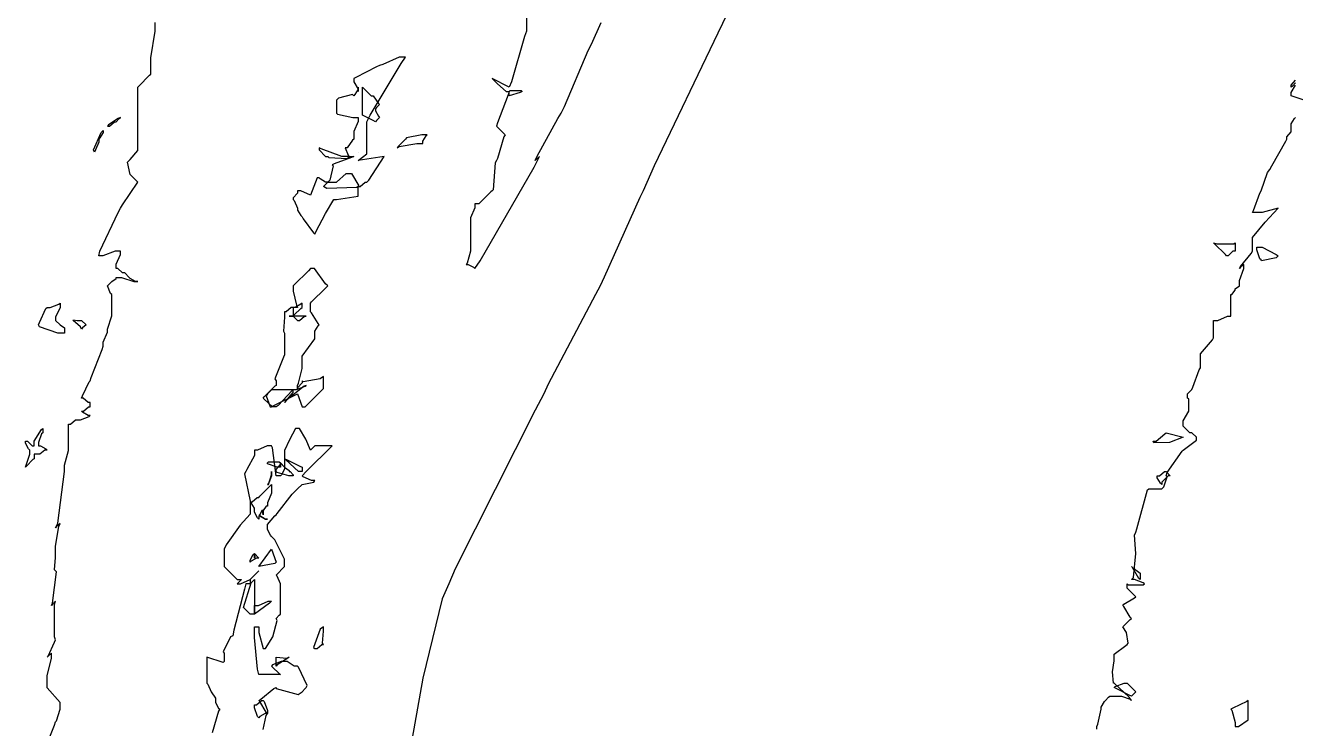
# Model space of a CAD drawing. Extents: x 51 to 306, y 22 to 311.
# Drawn here: x 94.61 to 104.99, y 197.71 to 203.46 of the extents above; entities that cross this region are included whole.
import ezdxf

# ---------------------------------------------------------------- set-up
doc = ezdxf.new("R2010")
doc.units = 0
doc.header["$MEASUREMENT"] = 0

msp = doc.modelspace()

# ---------------------------------------------------------------- linework, layer by layer
at = {"color": 7}
for points in [[(100.824, 204.55), (100.268, 203.394), (99.7479, 202.31), (99.6597, 202.106), (99.6322, 202.053), (99.3415, 201.402), (99.3069, 201.33), (99.271, 201.26), (98.8826, 200.528), (98.848, 200.448), (98.7764, 200.316), (98.1244, 199.02), (98.0722, 198.896), (98.0186, 198.774), (97.8599, 198.125), (97.7717, 197.636)], [(98.7076, 203.517), (98.7076, 203.412), (98.7076, 203.412), (98.6896, 203.368), (98.5834, 202.998), (98.5654, 202.953), (98.5478, 202.963), (98.4416, 203.015), (98.425, 203.024), (98.461, 202.988), (98.4691, 202.98), (98.5407, 202.917), (98.5654, 202.917), (98.5559, 202.891), (98.4691, 202.663), (98.461, 202.635), (98.4691, 202.627), (98.5213, 202.575), (98.5312, 202.565), (98.5213, 202.548), (98.4691, 202.372), (98.461, 202.354), (98.4511, 202.336), (98.4331, 202.116), (98.425, 202.106), (98.4155, 202.098), (98.316, 202.001), (98.2846, 202.001), (98.2846, 201.967), (98.2486, 201.887), (98.2486, 201.859), (98.2486, 201.807), (98.2486, 201.688), (98.2486, 201.648), (98.2486, 201.614), (98.2211, 201.516), (98.2126, 201.506), (98.2306, 201.506), (98.2747, 201.482), (98.2846, 201.472), (98.3287, 201.534), (98.7697, 202.3), (98.8138, 202.388), (98.8138, 202.388), (98.7859, 202.364), (98.7778, 202.354), (98.7944, 202.39), (98.9623, 202.697), (98.9901, 202.741), (99.0163, 202.795), (99.2092, 203.254), (99.2367, 203.306), (99.3151, 203.483)], [(94.791, 197.592), (94.8517, 197.741), (94.8612, 197.768), (94.8697, 197.777), (94.8972, 197.872), (94.8972, 197.872), (94.8972, 197.926), (94.791, 198.046), (94.791, 198.085), (94.791, 198.147), (94.827, 198.286), (94.827, 198.331), (94.827, 198.331), (94.7995, 198.307), (94.791, 198.297), (94.7995, 198.307), (94.8517, 198.421), (94.8612, 198.438), (94.8517, 198.465), (94.8517, 198.728), (94.8612, 198.754), (94.8612, 198.754), (94.8351, 198.73), (94.827, 198.72), (94.8351, 198.738), (94.8697, 198.994), (94.8612, 199.003), (94.8517, 199.012), (94.8612, 199.111), (94.8612, 199.143), (94.8612, 199.205), (94.8877, 199.364), (94.8972, 199.39), (94.8972, 199.39), (94.8697, 199.365), (94.8612, 199.355), (94.8792, 199.391), (94.9332, 199.813), (94.9332, 199.813), (94.9332, 199.867), (94.9674, 199.987), (94.9674, 200.025), (94.9674, 200.069), (94.9674, 200.168), (94.9674, 200.201), (94.984, 200.201), (95.0239, 200.237), (95.0376, 200.237), (95.0641, 200.237), (95.1343, 200.263), (95.1438, 200.272), (95.1258, 200.272), (95.0817, 200.299), (95.0736, 200.308), (95.0902, 200.308), (95.1301, 200.342), (95.1438, 200.342), (95.1438, 200.378), (95.1258, 200.378), (95.086, 200.414), (95.0736, 200.414), (95.0817, 200.431), (95.1343, 200.546), (95.1438, 200.554), (95.1523, 200.582), (95.2405, 200.811), (95.25, 200.837), (95.25, 200.872), (95.286, 200.951), (95.286, 200.977), (95.286, 200.977), (95.3202, 201.085), (95.3202, 201.119), (95.3202, 201.155), (95.3202, 201.234), (95.3202, 201.26), (95.3107, 201.269), (95.286, 201.33), (95.286, 201.33), (95.3202, 201.366), (95.3202, 201.366), (95.3562, 201.392), (95.3562, 201.4), (95.4003, 201.4), (95.4994, 201.366), (95.5326, 201.366), (95.5146, 201.366), (95.4705, 201.392), (95.4624, 201.4), (95.4264, 201.436), (95.4084, 201.436), (95.3685, 201.472), (95.3562, 201.472), (95.3562, 201.508), (95.3904, 201.586), (95.3904, 201.613), (95.3463, 201.613), (95.2472, 201.577), (95.214, 201.577), (95.2225, 201.613), (95.3728, 201.931), (95.3904, 201.965), (95.4084, 201.993), (95.5326, 202.178), (95.5326, 202.178), (95.5326, 202.178), (95.4705, 202.239), (95.4486, 202.341), (95.4624, 202.354), (95.4705, 202.364), (95.5326, 202.435), (95.5326, 202.458), (95.5326, 202.486), (95.5326, 202.546), (95.5326, 202.565), (95.5326, 202.663), (95.5326, 202.882), (95.5326, 202.953), (95.5407, 202.963), (95.6289, 203.051), (95.6388, 203.06), (95.6388, 203.094), (95.6388, 203.192), (95.673, 203.411), (95.673, 203.483)], [(104.987, 202.988), (104.96, 202.963), (104.951, 202.953), (104.951, 202.971), (104.987, 203.011)], [(105.164, 202.811), (104.951, 202.883), (104.951, 202.909), (104.987, 202.969)], [(103.364, 197.709), (103.364, 197.732), (103.372, 197.75), (103.4, 197.872), (103.4, 197.872), (103.4, 197.89), (103.425, 197.936), (103.434, 197.944), (103.434, 197.944), (103.46, 197.97), (103.47, 197.979), (103.487, 197.979), (103.527, 197.979), (103.54, 197.979), (103.566, 197.979), (103.637, 197.954), (103.646, 197.944), (103.628, 197.97), (103.504, 198.085), (103.504, 198.085), (103.5, 198.085), (103.491, 198.179), (103.504, 198.268), (103.504, 198.297), (103.504, 198.323), (103.601, 198.393), (103.61, 198.402), (103.619, 198.411), (103.607, 198.5), (103.576, 198.544), (103.576, 198.544), (103.584, 198.553), (103.637, 198.606), (103.646, 198.614), (103.637, 198.623), (103.584, 198.712), (103.576, 198.72), (103.584, 198.73), (103.671, 198.782), (103.681, 198.79), (103.646, 198.826), (103.61, 198.86), (103.61, 198.896), (103.619, 198.888), (103.743, 198.888), (103.753, 198.896), (103.743, 198.906), (103.67, 198.931), (103.646, 198.931), (103.663, 198.949), (103.681, 199.143), (103.681, 199.143), (103.681, 199.143), (103.671, 199.293), (103.681, 199.319), (103.689, 199.347), (103.777, 199.664), (103.787, 199.672), (103.823, 199.672), (103.823, 199.672), (103.875, 199.672), (103.893, 199.672), (103.91, 199.69), (103.937, 199.77), (103.929, 199.778), (103.929, 199.778), (103.937, 199.806), (104.06, 199.981), (104.069, 199.989), (104.069, 199.989), (104.176, 200.069), (104.176, 200.095), (104.14, 200.131), (104.122, 200.131), (104.069, 200.185), (104.069, 200.201), (104.069, 200.229), (104.114, 200.308), (104.116, 200.408), (104.105, 200.414), (104.105, 200.414), (104.105, 200.44), (104.105, 200.448), (104.105, 200.448), (104.13, 200.475), (104.14, 200.484), (104.148, 200.502), (104.2, 200.644), (104.21, 200.66), (104.21, 200.695), (104.21, 200.731), (104.21, 200.775), (104.307, 200.89), (104.316, 200.907), (104.316, 200.907), (104.316, 201.013), (104.316, 201.047), (104.351, 201.047), (104.43, 201.083), (104.458, 201.083), (104.458, 201.127), (104.458, 201.227), (104.458, 201.26), (104.466, 201.26), (104.492, 201.296), (104.492, 201.296), (104.492, 201.305), (104.528, 201.33), (104.528, 201.33), (104.528, 201.374), (104.563, 201.473), (104.563, 201.506), (104.563, 201.506), (104.537, 201.482), (104.528, 201.472), (104.537, 201.49), (104.625, 201.596), (104.635, 201.613), (104.635, 201.613), (104.635, 201.666), (104.635, 201.683), (104.635, 201.725), (104.739, 201.851), (104.845, 201.965), (104.845, 201.965), (104.845, 201.965), (104.713, 201.929), (104.669, 201.929), (104.635, 201.929), (104.643, 201.947), (104.695, 202.089), (104.705, 202.106), (104.705, 202.106), (104.757, 202.256), (104.775, 202.282), (104.792, 202.31), (104.906, 202.512), (104.915, 202.53), (104.915, 202.548), (104.951, 202.588), (104.951, 202.601), (104.951, 202.601), (104.951, 202.635), (104.951, 202.635), (104.951, 202.653), (104.977, 202.698), (104.987, 202.707)], [(96.5549, 197.706), (96.581, 197.822), (96.5909, 197.838), (96.581, 197.848), (96.5288, 197.936), (96.5207, 197.944), (96.5369, 197.954), (96.6431, 198.041), (96.6611, 198.049), (96.6611, 198.041), (96.8417, 197.992), (96.8735, 198.015), (96.8735, 198.015), (96.8982, 198.041), (96.9077, 198.049), (96.9162, 198.067), (96.8456, 198.217), (96.8375, 198.225), (96.81, 198.225), (96.7507, 198.261), (96.7313, 198.261), (96.7038, 198.261), (96.6336, 198.235), (96.6251, 198.225), (96.6336, 198.217), (96.6872, 198.165), (96.6971, 198.155), (96.6791, 198.155), (96.6378, 198.155), (96.6251, 198.155), (96.6251, 198.155), (96.5715, 198.155), (96.5549, 198.155), (96.5207, 198.155), (96.5108, 198.199), (96.4847, 198.458), (96.4847, 198.544), (96.5207, 198.544), (96.5207, 198.5), (96.5549, 198.367), (96.5549, 198.367), (96.5743, 198.367), (96.635, 198.465), (96.6692, 198.597), (96.6611, 198.614), (96.6611, 198.614), (96.6872, 198.641), (96.6971, 198.65), (96.6971, 198.676), (96.6971, 198.735), (96.6971, 198.754), (96.6971, 198.772), (96.6971, 198.814), (96.6971, 198.826), (96.6971, 198.86), (96.6971, 198.896), (96.6971, 198.896), (96.6692, 198.959), (96.6611, 198.967), (96.6692, 198.976), (96.7218, 199.029), (96.7313, 199.037), (96.7313, 199.099), (96.6516, 199.257), (96.6251, 199.283), (96.6156, 199.293), (96.5909, 199.34), (96.5909, 199.355), (96.5909, 199.382), (96.6516, 199.452), (96.6611, 199.46), (96.6692, 199.47), (96.792, 199.628), (96.8015, 199.636), (96.8375, 199.672), (96.8735, 199.708), (96.8735, 199.708), (96.9698, 199.726), (96.9779, 199.742), (96.9518, 199.742), (96.8816, 199.77), (96.8735, 199.778), (96.9077, 199.814), (97.1201, 200.025), (97.1201, 200.025), (96.9779, 200.025), (96.9437, 199.989), (96.9437, 199.989), (96.9038, 200.077), (96.8541, 200.165), (96.8375, 200.165), (96.8195, 200.165), (96.7701, 200.073), (96.7313, 199.985), (96.7313, 199.955), (96.7313, 199.929), (96.7313, 199.869), (96.7313, 199.849), (96.7313, 199.832), (96.7052, 199.788), (96.6971, 199.778), (96.6611, 199.778), (96.6611, 199.778), (96.6336, 200.008), (96.6251, 200.025), (96.5895, 200.025), (96.5108, 199.989), (96.4847, 199.989), (96.4847, 199.945), (96.4226, 199.831), (96.4145, 199.813), (96.4046, 199.796), (96.4487, 199.572), (96.4487, 199.496), (96.4487, 199.467), (96.369, 199.377), (96.2547, 199.215), (96.2381, 199.179), (96.2381, 199.179), (96.2381, 199.1), (96.2381, 199.073), (96.2381, 199.073), (96.2381, 199.038), (96.3429, 198.931), (96.3785, 198.931), (96.3785, 198.931), (96.3524, 198.906), (96.3443, 198.896), (96.3704, 198.896), (96.4487, 198.931), (96.4487, 198.931), (96.4487, 198.931), (96.4487, 198.896), (96.4487, 198.896), (96.4145, 198.896), (96.4046, 198.852), (96.3165, 198.518), (96.3083, 198.473), (96.2903, 198.465), (96.2283, 198.341), (96.2381, 198.331), (96.2381, 198.315), (96.2381, 198.275), (96.2381, 198.261), (96.2283, 198.253), (96.096, 198.297), (96.096, 198.297), (96.096, 198.121), (96.096, 198.121), (96.096, 198.094), (96.096, 198.085), (96.1044, 198.077), (96.1319, 198.015), (96.1319, 198.015), (96.1319, 198.015), (96.1679, 197.962), (96.1679, 197.944), (96.1679, 197.926), (96.1926, 197.882), (96.2021, 197.872), (96.1926, 197.856), (96.1401, 197.68)]]:
    msp.add_lwpolyline(points, dxfattribs=at)
for points in [[(97.2965, 202.53), (97.2866, 202.522), (97.2414, 202.458), (97.2263, 202.458), (97.2263, 202.458), (97.251, 202.398), (97.2605, 202.388), (97.2965, 202.388), (97.2785, 202.38), (97.1367, 202.328), (97.1201, 202.318), (97.1282, 202.31), (97.1007, 202.195), (97.0841, 202.178), (97.0661, 202.178), (97.022, 202.204), (97.0139, 202.212), (96.9959, 202.212), (96.9437, 202.071), (96.9437, 202.071), (96.9437, 202.071), (96.8636, 202.106), (96.8375, 202.106), (96.8375, 202.089), (96.8015, 202.049), (96.8015, 202.035), (96.81, 202.027), (96.8375, 201.965), (96.8375, 201.965), (96.8375, 201.949), (96.8636, 201.905), (96.8735, 201.895), (96.8816, 201.879), (96.9684, 201.763), (96.9779, 201.753), (96.9864, 201.771), (97.0661, 201.921), (97.1324, 202.035), (97.1543, 202.035), (97.1543, 202.035), (97.3307, 202.063), (97.3307, 202.071), (97.3307, 202.106), (97.3307, 202.106), (97.3307, 202.142), (97.3307, 202.142), (97.3487, 202.142), (97.3889, 202.178), (97.4026, 202.178), (97.4189, 202.195), (97.5431, 202.388), (97.5431, 202.388), (97.3307, 202.354), (97.3307, 202.354), (97.4026, 202.408), (97.4026, 202.424), (97.4026, 202.486), (97.4026, 202.625), (97.4026, 202.671), (97.4288, 202.724), (97.6835, 203.148), (97.7194, 203.2), (97.6658, 203.2), (97.5335, 203.139), (97.5071, 203.13), (97.481, 203.121), (97.313, 203.033), (97.2965, 203.024), (97.2965, 202.998), (97.3307, 202.938), (97.3307, 202.917), (97.3307, 202.917), (97.3307, 202.945), (97.3307, 202.953), (97.3307, 202.937), (97.3046, 202.893), (97.2965, 202.883), (97.2866, 202.893), (97.1723, 202.865), (97.1543, 202.847), (97.1543, 202.821), (97.1543, 202.762), (97.1543, 202.741), (97.1628, 202.733), (97.288, 202.707), (97.3307, 202.707), (97.3307, 202.672), (97.2965, 202.592), (97.2965, 202.565), (97.2965, 202.565), (97.2965, 202.54), (97.2965, 202.53)], [(97.3667, 202.741), (97.3667, 202.741), (97.3667, 202.741), (97.3667, 202.741), (97.3667, 202.741), (97.3667, 202.795), (97.3667, 202.811), (97.3667, 202.811), (97.3667, 202.865), (97.3667, 202.883), (97.3667, 202.901), (97.3667, 202.953), (97.3667, 202.953), (97.3667, 202.953), (97.4273, 202.893), (97.4369, 202.883), (97.4535, 202.883), (97.4975, 202.821), (97.5071, 202.811), (97.5071, 202.811), (97.481, 202.787), (97.4729, 202.777), (97.4729, 202.76), (97.4975, 202.716), (97.5071, 202.707), (97.5071, 202.707), (97.481, 202.68), (97.4729, 202.671), (97.4549, 202.68), (97.3667, 202.726), (97.3667, 202.741)], [(98.6716, 202.917), (98.6536, 202.909), (98.5654, 202.883), (98.5654, 202.883), (98.5654, 202.917), (98.5739, 202.927), (98.6621, 202.927), (98.6716, 202.917)], [(95.286, 202.635), (95.3022, 202.635), (95.3424, 202.671), (95.3562, 202.671), (95.3562, 202.671), (95.3809, 202.698), (95.3904, 202.707), (95.3728, 202.698), (95.2941, 202.645), (95.286, 202.635)], [(95.1798, 202.424), (95.1699, 202.442), (95.232, 202.584), (95.25, 202.601), (95.25, 202.584), (95.2225, 202.54), (95.214, 202.53), (95.214, 202.504), (95.1879, 202.442), (95.1798, 202.424)], [(97.8599, 202.494), (97.8599, 202.512), (97.8863, 202.557), (97.8958, 202.565), (97.8517, 202.565), (97.7276, 202.54), (97.7194, 202.53), (97.7099, 202.522), (97.6574, 202.468), (97.6492, 202.458), (97.6658, 202.468), (97.8105, 202.494), (97.8599, 202.494)], [(97.0139, 202.458), (97.0139, 202.442), (97.0661, 202.388), (97.0841, 202.388), (97.0926, 202.38), (97.2425, 202.372), (97.2605, 202.388), (97.1984, 202.388), (97.0305, 202.45), (97.0139, 202.458)], [(97.3307, 202.424), (97.3307, 202.424), (97.3307, 202.424), (97.3307, 202.424), (97.3307, 202.424), (97.3307, 202.424), (97.3307, 202.424), (97.3307, 202.424), (97.3307, 202.424), (97.3307, 202.424)], [(97.1543, 202.178), (97.1543, 202.178), (97.233, 202.248), (97.2605, 202.248), (97.2771, 202.248), (97.3363, 202.149), (97.3307, 202.142), (97.3212, 202.134), (97.076, 202.125), (97.0499, 202.142), (97.0499, 202.142), (97.0746, 202.169), (97.0841, 202.178), (97.0841, 202.178), (97.1543, 202.178), (97.1543, 202.178)], [(104.492, 201.683), (104.492, 201.648), (104.492, 201.613), (104.474, 201.613), (104.435, 201.577), (104.422, 201.577), (104.413, 201.586), (104.325, 201.675), (104.316, 201.683), (104.342, 201.675), (104.483, 201.675), (104.492, 201.683)], [(104.845, 201.577), (104.827, 201.56), (104.709, 201.534), (104.705, 201.542), (104.695, 201.552), (104.669, 201.625), (104.669, 201.648), (104.713, 201.648), (104.827, 201.586), (104.845, 201.577)], [(96.8735, 200.554), (96.8735, 200.538), (96.8375, 200.498), (96.8375, 200.484), (96.8375, 200.484), (96.8375, 200.51), (96.8375, 200.518), (96.8456, 200.536), (96.8735, 200.656), (96.8735, 200.695), (96.8735, 200.757), (96.9779, 200.897), (96.9779, 200.943), (96.9779, 200.961), (97.0044, 201.005), (97.0139, 201.013), (97.0044, 201.023), (96.9518, 201.111), (96.9437, 201.119), (96.9437, 201.137), (96.9437, 201.177), (96.9437, 201.19), (96.9518, 201.199), (97.0661, 201.313), (97.0841, 201.33), (97.0661, 201.348), (96.974, 201.472), (96.9437, 201.472), (96.9257, 201.454), (96.81, 201.34), (96.8015, 201.33), (96.8015, 201.286), (96.828, 201.172), (96.8375, 201.154), (96.8375, 201.154), (96.8015, 201.154), (96.8015, 201.154), (96.7839, 201.154), (96.7437, 201.119), (96.7313, 201.119), (96.7313, 201.075), (96.7218, 200.961), (96.7313, 200.943), (96.7313, 200.899), (96.7313, 200.799), (96.7313, 200.767), (96.7218, 200.749), (96.6516, 200.572), (96.6611, 200.554), (96.6611, 200.554), (96.6611, 200.528), (96.6611, 200.518), (96.6516, 200.51), (96.599, 200.458), (96.5909, 200.448), (96.581, 200.431), (96.6142, 200.342), (96.6251, 200.342), (96.6431, 200.352), (96.8375, 200.448), (96.8375, 200.448), (96.8735, 200.342), (96.8982, 200.342), (96.974, 200.418), (97.0499, 200.493), (97.0499, 200.518), (97.0499, 200.536), (97.0499, 200.577), (97.0499, 200.59), (97.022, 200.572), (96.8816, 200.546), (96.8735, 200.554)], [(94.791, 201.154), (94.8171, 201.154), (94.8877, 201.181), (94.8972, 201.19), (94.8972, 201.155), (94.8612, 201.075), (94.8612, 201.047), (94.8972, 201.013), (94.8972, 201.013), (94.9332, 200.987), (94.9332, 200.977), (94.9332, 200.977), (94.9332, 200.952), (94.9332, 200.943), (94.8792, 200.943), (94.729, 200.997), (94.7208, 201.013), (94.729, 201.031), (94.7815, 201.145), (94.791, 201.154)], [(96.8015, 201.154), (96.8015, 201.137), (96.8015, 201.097), (96.8015, 201.083), (96.81, 201.093), (96.8636, 201.145), (96.8735, 201.154), (96.8735, 201.154), (96.8735, 201.181), (96.8735, 201.19), (96.8636, 201.181), (96.8167, 201.154), (96.8015, 201.154)], [(95.0034, 201.047), (95.0076, 201.052), (95.0376, 201.049), (95.0376, 201.047), (95.0376, 201.047), (95.0641, 201.047), (95.0736, 201.047), (95.1096, 201.013), (95.1096, 201.013), (95.0817, 200.987), (95.0736, 200.977), (95.0641, 200.995), (95.0034, 201.047), (95.0034, 201.047)], [(96.7673, 201.083), (96.7673, 201.083), (96.8015, 201.083), (96.8015, 201.083), (96.8015, 201.083), (96.7673, 201.083), (96.7673, 201.083)], [(96.8015, 201.083), (96.8375, 201.047), (96.8541, 201.047), (96.8939, 201.083), (96.9077, 201.083), (96.8802, 201.083), (96.8209, 201.083), (96.8015, 201.083)], [(96.8015, 200.484), (96.828, 200.484), (96.8982, 200.51), (96.9077, 200.518), (96.8897, 200.51), (96.7479, 200.396), (96.7313, 200.378), (96.7398, 200.387), (96.8015, 200.46), (96.8015, 200.484)], [(96.6251, 200.484), (96.6692, 200.484), (96.7687, 200.484), (96.8015, 200.484), (96.792, 200.475), (96.6777, 200.352), (96.6611, 200.342), (96.6336, 200.342), (96.5634, 200.405), (96.5549, 200.414), (96.5634, 200.423), (96.6251, 200.484), (96.6251, 200.484)], [(94.6146, 199.849), (94.6146, 199.849), (94.6506, 199.955), (94.6506, 199.989), (94.6408, 199.999), (94.6146, 200.046), (94.6146, 200.061), (94.6312, 200.061), (94.6711, 200.025), (94.6849, 200.025), (94.6849, 200.061), (94.7469, 200.157), (94.7568, 200.165), (94.7568, 200.165), (94.7568, 200.141), (94.7568, 200.131), (94.7469, 200.123), (94.7208, 200.05), (94.7208, 200.025), (94.7374, 200.025), (94.7815, 199.999), (94.791, 199.989), (94.773, 199.989), (94.7332, 199.955), (94.7208, 199.955), (94.7208, 199.955), (94.6849, 199.955), (94.6849, 199.955), (94.6849, 199.919), (94.6753, 199.911), (94.6231, 199.858), (94.6146, 199.849)], [(103.929, 200.131), (104.069, 200.095), (104.069, 200.095), (103.958, 200.051), (103.83, 200.047), (103.823, 200.061), (103.849, 200.061), (103.919, 200.123), (103.929, 200.131)], [(96.5909, 199.885), (96.599, 199.894), (96.6872, 199.894), (96.6971, 199.885), (96.6971, 199.849), (96.6692, 199.849), (96.5909, 199.876), (96.5909, 199.885)], [(96.8015, 199.778), (96.7659, 199.778), (96.6692, 199.805), (96.6611, 199.813), (96.6611, 199.831), (96.6971, 199.872), (96.6971, 199.885), (96.7313, 199.849), (96.7313, 199.849), (96.7673, 199.823), (96.7673, 199.813), (96.7754, 199.813), (96.8015, 199.788), (96.8015, 199.778)], [(96.8735, 199.813), (96.8456, 199.813), (96.7754, 199.876), (96.7673, 199.885), (96.7313, 199.919), (96.7479, 199.911), (96.8555, 199.858), (96.8735, 199.849), (96.8735, 199.849), (96.8735, 199.813), (96.8735, 199.813)], [(96.5909, 199.708), (96.599, 199.708), (96.6251, 199.787), (96.6251, 199.813), (96.6251, 199.813), (96.6251, 199.788), (96.6251, 199.778), (96.6251, 199.778), (96.6033, 199.722), (96.5909, 199.708), (96.5909, 199.708), (96.5909, 199.708), (96.5909, 199.708)], [(103.893, 199.708), (103.884, 199.718), (103.857, 199.763), (103.857, 199.778), (103.875, 199.778), (103.915, 199.813), (103.929, 199.813), (103.963, 199.778), (103.945, 199.778), (103.893, 199.726), (103.893, 199.708)], [(96.5549, 199.496), (96.5454, 199.496), (96.5207, 199.444), (96.5207, 199.426), (96.5108, 199.435), (96.4847, 199.481), (96.4847, 199.496), (96.4847, 199.514), (96.4572, 199.558), (96.4487, 199.566), (96.4667, 199.566), (96.5069, 199.602), (96.5207, 199.602), (96.5288, 199.612), (96.6156, 199.7), (96.6251, 199.708), (96.6251, 199.672), (96.6251, 199.638), (96.5909, 199.559), (96.5909, 199.532), (96.581, 199.532), (96.5549, 199.496), (96.5549, 199.496)], [(96.5909, 199.426), (96.5909, 199.426), (96.5909, 199.426), (96.5909, 199.426), (96.5729, 199.426), (96.5288, 199.452), (96.5207, 199.46), (96.5288, 199.452), (96.5743, 199.426), (96.5909, 199.426)], [(96.5549, 199.496), (96.5549, 199.46), (96.5549, 199.46), (96.551, 199.492), (96.5549, 199.496)], [(96.4847, 199.143), (96.5207, 199.107), (96.5027, 199.107), (96.4572, 199.082), (96.4487, 199.073), (96.4487, 199.091), (96.4752, 199.135), (96.4847, 199.143)], [(96.4847, 199.107), (96.4847, 199.143), (96.4847, 199.143), (96.489, 199.113), (96.4847, 199.107), (96.4847, 199.107), (96.4847, 199.107), (96.4847, 199.107)], [(96.5207, 199.037), (96.6251, 199.179), (96.6611, 199.073), (96.6516, 199.064), (96.5207, 199.037), (96.5207, 199.037)], [(103.717, 198.967), (103.717, 198.931), (103.707, 198.941), (103.655, 199.029), (103.646, 199.037), (103.655, 199.029), (103.717, 198.983), (103.717, 198.967), (103.717, 198.967), (103.717, 198.967), (103.717, 198.967)], [(96.4487, 198.931), (96.5207, 199.003), (96.4487, 198.931)], [(96.4847, 198.931), (96.4847, 198.86), (96.4847, 198.704), (96.4847, 198.65), (96.4847, 198.65), (96.4487, 198.65), (96.4487, 198.65), (96.4145, 198.684), (96.3965, 198.702), (96.4572, 198.905), (96.4847, 198.931), (96.4847, 198.931), (96.4847, 198.931), (96.4847, 198.931)], [(96.6251, 198.754), (96.6251, 198.754), (96.6251, 198.754), (96.6251, 198.754), (96.6075, 198.738), (96.4847, 198.65), (96.4847, 198.65), (96.4847, 198.65), (96.4847, 198.704), (96.4847, 198.72), (96.5193, 198.72), (96.5976, 198.754), (96.6251, 198.754)], [(97.0499, 198.544), (97.022, 198.527), (96.9684, 198.377), (96.9779, 198.367), (96.9959, 198.367), (97.0361, 198.402), (97.0499, 198.402), (97.04, 198.411), (97.0499, 198.511), (97.0499, 198.544)], [(96.7673, 198.297), (96.7574, 198.289), (96.6692, 198.235), (96.6611, 198.225), (96.6611, 198.261), (96.6611, 198.261), (96.6611, 198.289), (96.6611, 198.297), (96.6611, 198.297), (96.7493, 198.289), (96.7673, 198.297)], [(103.504, 198.049), (103.513, 198.059), (103.586, 198.085), (103.61, 198.085), (103.619, 198.077), (103.671, 198.024), (103.681, 198.015), (103.681, 198.015), (103.655, 197.988), (103.646, 197.979), (103.628, 197.988), (103.522, 198.041), (103.504, 198.049)], [(96.4847, 197.908), (96.5013, 197.908), (96.5412, 197.944), (96.5549, 197.944), (96.5634, 197.936), (96.5909, 197.863), (96.5909, 197.838), (96.5729, 197.838), (96.5288, 197.812), (96.5207, 197.802), (96.5108, 197.812), (96.4847, 197.885), (96.4847, 197.908)], [(104.458, 197.872), (104.466, 197.864), (104.492, 197.765), (104.492, 197.732), (104.519, 197.732), (104.599, 197.786), (104.599, 197.802), (104.599, 197.838), (104.599, 197.918), (104.599, 197.944), (104.589, 197.936), (104.474, 197.882), (104.458, 197.872)]]:
    msp.add_lwpolyline(points, close=True, dxfattribs=at)

doc.saveas('drawing.dxf')
